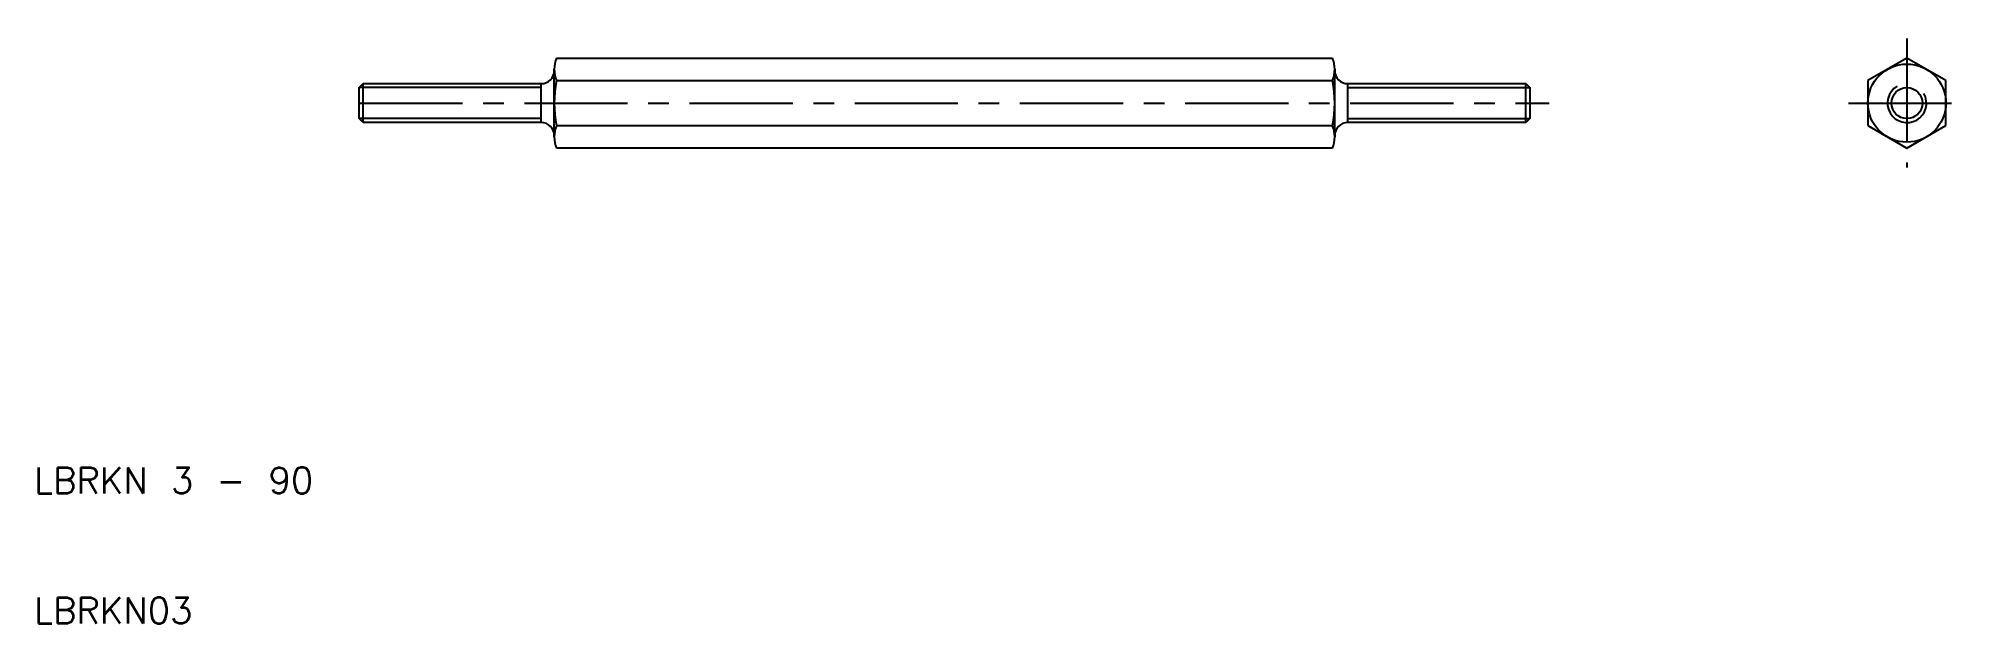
# Model space of a CAD drawing. Extents: x 10 to 158, y 10 to 55.
import ezdxf

# ---------------------------------------------------------------- set-up
doc = ezdxf.new("R2010")
doc.units = 0
doc.header["$LTSCALE"] = 0.25
doc.linetypes.add('CENTER', pattern=[50.8, 31.75, -6.35, 6.35, -6.35])
doc.layers.get('0').update_dxf_attribs({"linetype": 'CONTINUOUS'})
doc.layers.add('CENTER', color=1, linetype='CENTER')
doc.styles.get("Standard").update_dxf_attribs({"font": 'txt.shx', "bigfont": 'extfont.shx'})

msp = doc.modelspace()

# ---------------------------------------------------------------- linework, layer by layer
for p, q in [((50.17, 53.46), (109.83, 53.46)), ((154, 53.46), (151, 51.73)), ((157, 51.73), (154, 53.46)), ((50, 52.5), (50, 52.6)), ((50, 47.5), (50, 52.5)), ((110, 52.6), (110, 52.5)), ((110, 47.5), (110, 52.5)), ((35, 51.19), (35.31, 51.5)), ((35, 48.81), (35, 51.19)), ((35.31, 51.5), (49, 51.5)), ((35.31, 48.5), (35.31, 51.5)), ((49, 48.5), (49, 51.5)), ((50.17, 51.73), (109.83, 51.73)), ((111, 51.5), (124.69, 51.5)), ((111, 48.5), (111, 51.5)), ((124.69, 48.5), (124.69, 51.5)), ((124.69, 51.5), (125, 51.19)), ((125, 51.19), (125, 48.81)), ((151, 51.73), (151, 48.27)), ((157, 48.27), (157, 51.73)), ((35.31, 48.5), (35, 48.81)), ((49, 48.5), (35.31, 48.5)), ((50, 47.4), (50, 47.5)), ((50.17, 48.27), (109.83, 48.27)), ((110, 47.5), (110, 47.4)), ((124.69, 48.5), (111, 48.5)), ((125, 48.81), (124.69, 48.5)), ((151, 48.27), (154, 46.54)), ((154, 46.54), (157, 48.27)), ((109.83, 46.54), (50.17, 46.54))]:
    msp.add_line(p, q)
at = {"color": 3}
for p, q in [((49, 51.19), (35, 51.19)), ((111, 51.19), (125, 51.19)), ((49, 48.81), (35, 48.81)), ((111, 48.81), (125, 48.81))]:
    msp.add_line(p, q, dxfattribs=at)
for radius in [3, 1.19]:
    msp.add_circle((154, 50), radius)
for centre, radius, start, end in [((52.31, 52.6), 2.31, 158.0126, 180), ((107.69, 52.6), 2.31, 0, 21.9874), ((49, 52.5), 1, 270, 0), ((52.31, 52.6), 2.31, 180, 201.9874), ((107.69, 52.6), 2.31, 338.0126, 0), ((111, 52.5), 1, 180, 270), ((59, 50), 9, 168.9042, 191.0958), ((101, 50), 9, 348.9042, 11.0958), ((49, 47.5), 1, 0, 90), ((52.31, 47.4), 2.31, 158.0126, 180), ((107.69, 47.4), 2.31, 0, 21.9874), ((111, 47.5), 1, 90, 180), ((52.31, 47.4), 2.31, 180, 201.9874), ((107.69, 47.4), 2.31, 338.0126, 0)]:
    msp.add_arc(centre, radius, start, end)
msp.add_arc((154, 50), 1.5, 120, 30, dxfattribs=at)
at = {"layer": 'CENTER', "color": 1, "linetype": 'CENTER'}
for p, q in [((154, 54.96), (154, 45.04)), ((35, 50), (126.5, 50)), ((149.5, 50), (158.5, 50))]:
    msp.add_line(p, q, dxfattribs=at)

# ---------------------------------------------------------------- texts
for s, p in [('LBRKN 3 - 90', (10, 20)), ('LBRKN03', (10, 10))]:
    msp.add_text(s, height=2).set_placement(p)

doc.saveas('drawing.dxf')
